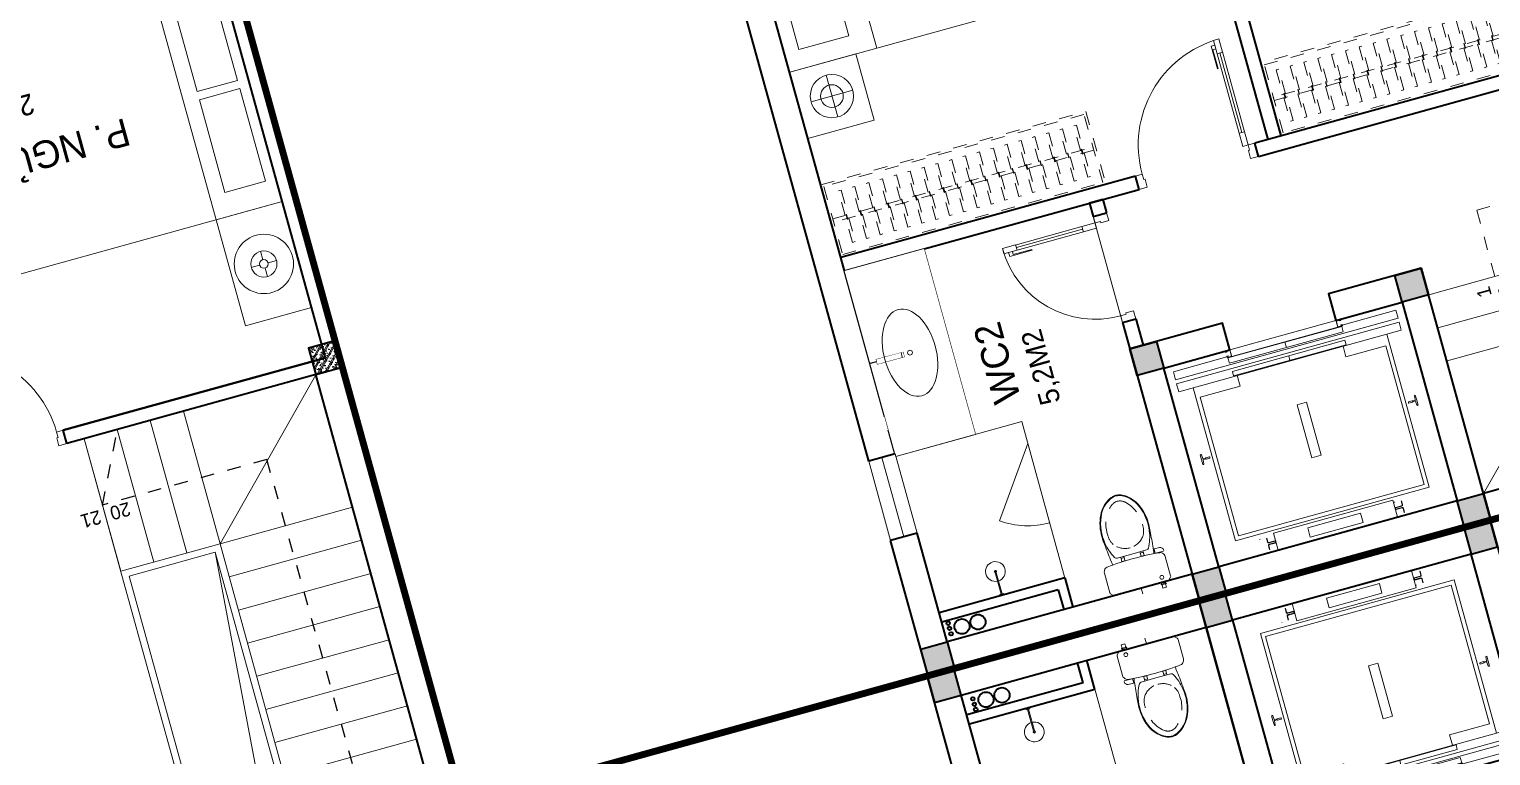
# Model space of a CAD drawing. Header units: metres. Extents: x 568332 to 569219, y 2065964 to 2066430.
# Drawn here: x 568538.44 to 568549.08, y 2066350.76 to 2066356.05 of the extents above; entities that cross this region are included whole.
import ezdxf

# ---------------------------------------------------------------- set-up
doc = ezdxf.new("R2010")
doc.units = ezdxf.units.M
for name, pattern in [('$AUDIT_BAD_LTYPE2', [0]), ('CENTER', [2, 1.25, -0.25, 0.25, -0.25]), ('DASHDOT2', [0.5, 0.25, -0.125, 0, -0.125]), ('HIDDEN', [0.375, 0.25, -0.125]), ('HIDDEN2', [0.1875, 0.125, -0.0625]), ('X-5M-G-MB PHONGNGU$0$HIDDEN2', [0.1875, 0.125, -0.0625]), ('xref-thap C (mb tang 32-2)$0$HIDDEN', [0.375, 0.25, -0.125])]:
    doc.linetypes.add(name, pattern=pattern)
doc.layers.get('0').update_dxf_attribs({"linetype": 'CONTINUOUS'})
doc.layers.get('DEFPOINTS').update_dxf_attribs({"linetype": 'CONTINUOUS'})
for name, color, linetype, lineweight in [('-CENTER', 143, 'CENTER', 13), ('-CONCRETE', 1, 'CONTINUOUS', 35), ('-DIM', 9, 'CONTINUOUS', 13), ('-DOOR', 137, 'CONTINUOUS', 9), ('-FURNITURE', 46, 'CONTINUOUS', 9), ('-HATCH', 8, 'CONTINUOUS', 5), ('-KH', 143, 'CONTINUOUS', 13), ('-LINE1', 7, 'CONTINUOUS', 18), ('-LINE2', 252, 'CONTINUOUS', 9), ('-STEEL1', 1, 'CONTINUOUS', 35), ('-TEXT', 7, 'CONTINUOUS', 15), ('-WALL', 4, 'CONTINUOUS', 35), ('TEXT25', 2, 'CONTINUOUS', 13)]:
    doc.layers.add(name, color=color, linetype=linetype, lineweight=lineweight)
doc.layers.add('-RANH GIOI LO DAT', color=12, linetype='CONTINUOUS')
doc.layers.add('1-NETMANH', color=8, linetype='CONTINUOUS')
doc.styles.add('SVN_AVO_thuong', font='')
doc.styles.add('T1', font='', dxfattribs={"height": 200})
doc.styles.add('vnavanth', font='', dxfattribs={"width": 0.8})
doc.styles.get('SVN_AVO_thuong').set_extended_font_data('SVN-Avo')
doc.styles.get('T1').set_extended_font_data('VNgeometric Light')
doc.styles.get('vnavanth').set_extended_font_data('.VnAvantH')

# ---------------------------------------------------------------- blocks, each defined once
blk = doc.blocks.new('A$C18091ED7')
for p, q in [((9.957147995010018e-09, -42.13376978135784), (0, -3.786117304116488e-07)), ((146.1412317672475, -26.59467297248193), (179.181621938591, -26.59467296488583)), ((146.1412317672475, -26.59467297248193), (146.1412317680188, -30.17859706786112)), ((146.1412317680188, -30.17859706786112), (165.7503655985456, -30.17859706340823)), ((153.0594147269658, -36.79204952501459), (146.1412317680188, -30.17859706786112)), ((152.3191092506386, -2.717133611440659e-07), (152.3191092568413, -26.59467297093943)), ((152.3191092506386, -2.717133611440659e-07), (179.1816219322718, -2.654269337654114e-07)), ((153.0594147269658, -36.79204952501459), (165.7503656001572, -36.79204952192958)), ((153.0594147275151, -39.73033438943094), (153.0594147269658, -36.79204952501459)), ((153.0594147275151, -39.73033438943094), (178.4413164740145, -39.73033438349376)), ((153.0594147275151, -39.73033438943094), (178.4413164740145, -39.73033438349376)), ((153.0594147275151, -39.73033438943094), (153.0594147281554, -42.13376974494895)), ((185.3594994290725, -30.17859705851879), (165.7503655985456, -30.17859706340823)), ((178.4413164733487, -36.79204951884458), (165.7503656001572, -36.79204952192958)), ((185.3594994290725, -30.17859705851879), (178.4413164733487, -36.79204951884458)), ((178.4413164733487, -36.79204951884458), (178.4413164740145, -39.73033438349376)), ((178.4413164740145, -39.73033438349376), (178.4413164746547, -42.1337697392446)), ((179.1816219322718, -2.654269337654114e-07), (179.181621938591, -26.59467296488583)), ((179.181621938591, -26.59467296488583), (185.3594994283012, -26.59467296337243)), ((185.3594994283012, -26.59467296337243), (185.3594994290725, -30.17859705851879)), ((-83.25994817525861, -267.3592828898691), (-83.259948167517, -299.9634285944048)), ((-83.25994817257379, -278.4883151478134), (-83.25994817046012, -287.6388527823146)), ((-60.91100930959874, -290.0299398849311), (-83.25994816994717, -290.0299398901407)), ((-62.88950393904452, -265.3807882612164), (-81.28145355204106, -265.3807882657275)), ((-60.91100931491019, -267.3592828844266), (-60.91100930728498, -299.9634285889624)), ((60.9110093945892, -267.3592828557594), (60.9110094022144, -299.9634285600623)), ((60.91100939990065, -290.029939856031), (83.25994826024908, -290.0299398510542)), ((62.88950401780676, -265.3807882316178), (81.2814536308033, -265.3807882273395)), ((83.25994825493763, -267.3592828505498), (83.25994826256283, -299.9634285550856)), ((83.25994825750604, -278.488315108727), (83.2599482596197, -287.6388527429954)), ((165.3959958605519, -261.9873972070927), (165.3959958671003, -289.7349902229907)), ((167.8691141396885, -259.5142789271486), (228.0810223811895, -259.5142789128586)), ((167.8691141472664, -292.2081085020036), (206.7175896017579, -292.2081084926904)), ((230.5541406641933, -274.3229751045001), (230.5541406613593, -261.9873971916386))]:
    blk.add_line(p, q)
for points in [[(230.0000000517721, -218.5046414944518, -0.1374073801801567), (225.4781190853137, -234.6482587013161), (221.7949787454636, -240.7070387715066, -0.2360805181595358), (198.2560902649639, -255.4947853636986, -0.0519608230665726), (-198.2560901437319, -255.4947854572965, -0.236080518165078), (-221.7949786317113, -240.7070388760185), (-225.4781189743626, -234.6482588077488, -0.1374073801809237), (-229.9999999484608, -218.5046416030382), (-229.9999999831671, -71.98694829508895, -0.1989123673786679), (-226.3782021181105, -63.2431547633314), (-208.8906150607545, -45.75556769772083, -0.1989123673792025), (-200.1468215308087, -42.13376982865157), (9.971699910238385e-09, -42.13376978135784), (200.1468215506357, -42.13376973403501, -0.1989123673792025), (208.8906150822841, -45.75556759897154), (226.3782021480001, -63.24315465634572, -0.1989123673791691), (230.0000000170658, -71.98694818626973)], [(144.14367173758, -618.9627606730501, -0.2124047892419209), (26.30999211127346, -734.491494372196, -0.0276853236339062), (-0.5628229983012716, -738.609219571983, -0.0222792448073508), (-26.30999181118386, -734.4914943844487, -0.2124047892421136), (-144.1436714920528, -618.9627607410075, -0.1427957259999892), (-167.2376623962118, -428.0139674870588, -0.0930051380368448), (-127.9331820271946, -309.1271633332653, -0.2564387014614383), (-111.240849547703, -299.9634286007786), (4.746470949612558e-08, -299.9634285748762), (111.2408496426324, -299.9634285482753, -0.2564387014619951), (127.933182126606, -309.1271632729331, -0.0930051380368741), (167.2376625517572, -428.0139674081001, -0.1427957260000456)]]:
    blk.add_lwpolyline(points, format="xyb", close=True)
at = {"linetype": 'xref-thap C (mb tang 32-2)$0$HIDDEN', "ltscale": 100}
blk.add_lwpolyline([(61.00044987679576, -669.0176259216969, -0.1990312026443698), (1.417429302819073e-07, -698.769823720475, -0.1990312026443799), (-61.00044960746891, -669.0176259504806, -0.2189240232571595), (-131.9321382956405, -478.313622940972, -0.1537914605682739), (-112.4681372026971, -403.989815428853, -0.2367011859554165), (5.876427167095244e-08, -347.5870280214876, -0.2367011859554843), (112.4681373467611, -403.9898153757968, -0.1537914605681893), (131.9321384748619, -478.313622878748, -0.2189240232571754)], format="xyb", close=True, dxfattribs=at)
blk.add_circle((165.7503656100234, -78.39166221523192), 13.90362011701458)
for centre, radius, start, end in [((-81.28145355158267, -267.3592828894034), 1.978494623656905, 90.00000001354867, 180.0000000133402), ((-62.88950393858613, -267.3592828848923), 1.978494623656905, 1.334021322268115e-08, 90.00000001354867), ((62.88950401826514, -267.3592828552937), 1.978494623656905, 90.00000001354867, 180.0000000133402), ((81.28145363126168, -267.3592828510155), 1.978494623656905, 1.334021322268115e-08, 90.00000001354867), ((167.8691141402633, -261.9873972065106), 2.473118279571131, 90.00000001354867, 180.0000000133402), ((167.8691141466952, -289.7349902224087), 2.473118279571131, 180.0000000133402, 270.0000000135486), ((206.717589598069, -276.6690117186226), 15.53909677420133, 270.0000000135486, 306.4658507565522), ((168.3527972659103, -224.7572911087773), 80.08895368617857, 306.4658507565522, 320.3122930343796), ((228.0810223845983, -274.3229751050822), 2.473118279571131, 320.3122930343796, 1.334021322268115e-08)]:
    blk.add_arc(centre, radius, start, end)
for points, knots in [([(-155.6468228230951, -259.4535552573798), (-156.6353001506941, -267.2522313103836), (-164.2940232875517, -328.394745314552), (-169.1545302536251, -385.0939582949213), (-183.68571763406, -527.7705276800843), (-135.602968026873, -679.1126648240606), (-50.29344375100118, -735.2493608418445), (-19.70048385594782, -741.0901266933652), (1.531116140540689e-07, -743.6724421556864)], [130.6139379315478, 130.6139379315478, 130.6139379315478, 130.6139379315478, 152.8521090939923, 311.1293507817257, 417.703951170228, 561.3833927516608, 697.6926317810714, 710.812262267882, 710.812262267882, 710.812262267882, 710.812262267882]), ([(155.6468228994709, -259.4535551877343), (156.6353002305841, -267.2522312389628), (164.2940233960289, -328.3947452375724), (169.1545303888706, -385.0939582149149), (183.6857178367027, -527.7705275934422), (135.6029683008201, -679.1126647599449), (50.29344405157826, -735.2493608178338), (19.70048415924612, -741.0901266841101), (1.530679583083838e-07, -743.6724421554536)], [130.613937934949, 130.613937934949, 130.613937934949, 130.613937934949, 152.8521090939923, 311.1293507817257, 417.703951170228, 561.3833927516608, 697.6926317810714, 710.812262267882, 710.812262267882, 710.812262267882, 710.812262267882])]:
    blk.add_open_spline(points, degree=3, knots=knots)
blk = doc.blocks.new('X-5M-DH-2-CORE$0$A$C75E80C28')
at = {"layer": '-LINE2', "linetype": 'Continuous', "ltscale": 2}
for p, q in [((-510.0000099998433, -21.5000000000291), (-510.0000099998579, -50.60000000000582)), ((-506.8000099998899, -21.5000000000291), (-510.0000099998433, -21.5000000000291)), ((-510.0000099998579, -108.5000000000291), (-510.0000099998433, -79.39999999999418)), ((-506.8000099998899, -21.5000000000291), (-506.8000099999044, -50.60000000000582)), ((-506.8000099999044, -108.5000000000291), (-506.8000099998899, -79.39999999999418)), ((-456.2000100000296, -56.79999999998836), (-500.6000099999364, -56.80000000001746)), ((-456.2000100000441, -60), (-500.600009999951, -60.0000000000291)), ((-456.2000100000296, -70), (-500.6000099999364, -70.0000000000291)), ((-456.2000100000296, -73.19999999995343), (-500.6000099999364, -73.19999999998254)), ((-453.2000100000441, -63), (-453.2000100000296, -67)), ((-450.0000099998579, -63), (-450.0000099998433, -67)), ((450.0000100000616, -63), (450.0000100000761, -67)), ((453.200010000015, -63), (453.2000100000296, -67)), ((456.2000100000296, -56.79999999998836), (500.6000100000529, -56.79999999998836)), ((456.200010000015, -60), (500.6000100000383, -60)), ((456.2000100000296, -70), (500.6000100000529, -70)), ((456.2000100000296, -73.19999999995343), (500.6000100000529, -73.19999999995343)), ((506.8000100001227, -21.5), (510.0000100000761, -21.5)), ((506.8000100001227, -21.5), (506.8000100001082, -50.59999999997672)), ((506.8000100001227, -108.5), (506.8000100001227, -79.39999999996508)), ((510.0000100000761, -21.5), (510.0000100000616, -50.59999999997672)), ((510.0000100000761, -108.5), (510.0000100000761, -79.39999999996508)), ((-731.0000002632733, -148.9999999649008), (730.9999997367267, -148.9999999649299)), ((-731.0000002698944, -1304.999999934109), (-731.0000002632733, -148.9999999649008)), ((-700.0000002632733, -178.9999999649008), (699.9999997367267, -178.9999999649299)), ((-700.0000002699089, -1224.999999934109), (-700.0000002632733, -178.9999999649008)), ((-556.8000102631631, -112.4999999912397), (-560.0000102631166, -112.4999999912397)), ((456.800009736864, -112.4999999912397), (460.0000097368174, -112.4999999912397)), ((699.9999997300911, -1224.999999934109), (699.9999997367267, -178.9999999649299)), ((730.9999997301056, -1304.999999934109), (730.9999997367267, -148.9999999649299)), ((-700.0000002699089, -1224.999999934109), (-400.0000002699089, -1224.999999934138)), ((-400.0000002698944, -1304.999999934138), (-400.0000002699089, -1224.999999934138)), ((699.9999997300911, -1224.999999934109), (399.9999997300911, -1224.999999934109)), ((399.9999997301056, -1304.999999934109), (399.9999997300911, -1224.999999934109)), ((839.9999997301056, -1304.999999934109), (-840.0000002698944, -1304.999999934109)), ((-840.0000002698944, -1364.999999934109), (-840.0000002698944, -1304.999999934109)), ((839.9999997301056, -1364.999999934109), (-840.0000002698944, -1364.999999934109)), ((424.9999997301056, -1308.999999934109), (-425.0000002698944, -1308.999999934109)), ((-425.0000002699089, -1342.999999934109), (-425.0000002698944, -1308.999999934109)), ((424.9999997300911, -1342.999999934109), (-425.0000002699089, -1342.999999934109)), ((-2.6989437174052e-07, -1308.999999934109), (-2.699089236557484e-07, -1342.999999934109)), ((424.9999997300911, -1342.999999934109), (424.9999997301056, -1308.999999934109)), ((839.9999997301056, -1364.999999934109), (839.9999997301056, -1304.999999934109)), ((839.9999997301056, -1394.999999934109), (-840.0000002698944, -1394.999999934109)), ((-840.0000002698944, -1394.999999934109), (-840.0000002698944, -1454.999999934109)), ((-840.0000002698944, -1454.999999934109), (-435.0000002698944, -1454.999999934109)), ((-435.0000002698944, -1449.999999934109), (-435.0000002699089, -1459.999999934109)), ((-435.0000002698944, -1449.999999934109), (-400.0000002698944, -1449.999999934138)), ((-435.0000002699089, -1459.999999934109), (-425.0000002699089, -1459.999999934109)), ((-433.4000002698012, -1451.599999934086), (-433.4000002698012, -1458.399999934074)), ((-433.4000002698012, -1451.599999934086), (-401.6000002697547, -1451.599999934086)), ((-433.4000002698012, -1458.399999934074), (-425.0000002698944, -1458.399999934074)), ((429.9999997300911, -1405.999999934138), (-430.0000002699089, -1405.999999934109)), ((-430.0000002699089, -1405.999999934109), (-430.0000002698944, -1445.999999934109)), ((429.9999997301056, -1445.999999934138), (-430.0000002698944, -1445.999999934109)), ((-425.0000002698944, -1458.399999934074), (-425.0000002699089, -1459.999999934109)), ((-401.6000002697547, -1451.599999934086), (-401.6000002697256, -1498.399999934074)), ((399.9999997301056, -1449.999999934109), (-400.0000002698944, -1449.999999934138)), ((-400.0000002698944, -1449.999999934138), (-400.0000002698653, -1499.999999934138)), ((-2.699089236557484e-07, -1405.999999934109), (-2.6989437174052e-07, -1445.999999934109)), ((399.9999997301056, -1449.999999934109), (399.9999997301347, -1499.999999934109)), ((434.9999997301056, -1449.999999934109), (399.9999997301056, -1449.999999934109)), ((401.5999997301988, -1451.599999934086), (401.5999997302279, -1498.399999934074)), ((433.3999997302453, -1451.599999934086), (401.5999997301988, -1451.599999934086)), ((433.3999997302453, -1458.399999934074), (424.9999997301056, -1458.399999934074)), ((424.9999997301056, -1458.399999934074), (424.9999997301056, -1459.999999934109)), ((434.9999997301056, -1459.999999934109), (424.9999997301056, -1459.999999934109)), ((429.9999997300911, -1405.999999934138), (429.9999997301056, -1445.999999934138)), ((433.3999997302453, -1451.599999934086), (433.3999997302453, -1458.399999934074)), ((434.9999997301056, -1449.999999934109), (434.9999997301056, -1459.999999934109)), ((839.9999997301056, -1454.999999934109), (434.9999997301056, -1454.999999934109)), ((839.9999997301056, -1394.999999934109), (839.9999997301056, -1454.999999934109)), ((-435.0000002698653, -1489.999999934109), (-435.0000002698653, -1499.999999934109)), ((-435.0000002698653, -1489.999999934109), (-425.0000002698653, -1489.999999934109)), ((-435.0000002698653, -1499.999999934109), (-400.0000002698653, -1499.999999934138)), ((-433.4000002697721, -1491.599999934086), (-433.4000002697721, -1498.399999934074)), ((-433.4000002697721, -1491.599999934086), (-425.0000002698653, -1491.599999934086)), ((-433.4000002697721, -1498.399999934074), (-401.6000002697256, -1498.399999934074)), ((-425.0000002698653, -1489.999999934109), (-425.0000002698653, -1491.599999934086)), ((434.9999997301347, -1499.999999934109), (399.9999997301347, -1499.999999934109)), ((433.3999997302744, -1498.399999934074), (401.5999997302279, -1498.399999934074)), ((424.9999997301347, -1489.999999934109), (424.9999997301347, -1491.599999934086)), ((434.9999997301347, -1489.999999934109), (424.9999997301347, -1489.999999934109)), ((433.3999997302744, -1491.599999934086), (424.9999997301347, -1491.599999934086)), ((433.3999997302744, -1491.599999934086), (433.3999997302744, -1498.399999934074)), ((434.9999997301347, -1489.999999934109), (434.9999997301347, -1499.999999934109))]:
    blk.add_line(p, q, dxfattribs=at)
for points in [[(-450.0000000000146, 0), (-450, -130), (450, -130), (449.9999999999854, 0)], [(-200, -29), (200.0000000001164, -29), (200.0000000001164, -101), (-200, -101)], [(-36.0000002632587, -583.9999999649008), (35.9999997367413, -583.9999999649008), (35.99999973675585, -983.9999999649008), (-36.00000026324415, -983.9999999649008)]]:
    blk.add_lwpolyline(points, close=True, dxfattribs=at)
for points in [[(-780.0000002632587, -788.9999999649008), (-751.0000002632587, -788.9999999649299, 0.414213562373095), (-750.0000002632733, -787.9999999649008), (-750.0000002632587, -783.9999999649008), (-750.0000002632587, -779.9999999649008, 0.414213562373095), (-751.0000002632733, -778.9999999649299), (-780.0000002632733, -778.9999999649881, -0.2569775838576673), (-784.1207396915852, -781.9399999648449), (-797.9000002631656, -781.939999964874, -0.414213562373095), (-800.9000002631656, -778.939999964874), (-804.0000002632587, -749.4999999649008, 0.414213562373095), (-807.0000002632587, -746.4999999649008), (-812.0000002632587, -746.4999999649008), (-812.0000002632587, -783.9999999649008), (-812.0000002632587, -821.4999999649008), (-807.0000002632587, -821.4999999649008, 0.414213562373095), (-804.0000002632587, -818.4999999649008), (-800.9000002631656, -789.0599999648693, -0.414213562373095), (-797.9000002631656, -786.0599999648693), (-784.1207396915852, -786.0599999648402, -0.2569775838576673), (-780.0000002632587, -788.9999999647553)], [(779.9999997367413, -788.9999999649299), (750.9999997367413, -788.9999999649008, -0.414213562373095), (749.9999997367267, -787.9999999649299), (749.9999997367413, -783.9999999649299), (749.9999997367413, -779.9999999649299, -0.414213562373095), (750.9999997367267, -778.9999999649008), (779.9999997368432, -778.9999999650172, 0.2569775838576673), (784.1207391653006, -781.939999964874), (797.899999736881, -781.9399999648449, 0.414213562373095), (800.899999736881, -778.9399999648449), (803.9999997367413, -749.4999999649008, -0.414213562373095), (806.9999997367413, -746.4999999649008), (811.9999997367413, -746.4999999649008), (811.9999997367413, -783.9999999649008), (811.9999997367413, -821.4999999649008), (806.9999997367413, -821.4999999649008, -0.414213562373095), (803.9999997367413, -818.4999999649008), (800.899999736881, -789.0599999648402, 0.414213562373095), (797.899999736881, -786.0599999648402), (784.1207391653006, -786.0599999648693, 0.2569775838576672), (779.9999997368577, -788.9999999647844)]]:
    blk.add_lwpolyline(points, format="xyb", dxfattribs=at)
for centre, radius, start, end in [((-500.600009999951, -50.60000000000582), 9.400000000001475, 180, 270), ((-500.6000099999364, -79.39999999999418), 9.399999999997844, 90, 180), ((-500.600009999951, -50.60000000000582), 6.200000000004374, 180, 270), ((-500.6000099999364, -79.39999999999418), 6.19999999999734, 90, 180), ((-456.2000100000441, -63), 6.19999999999713, 0, 90), ((-456.2000100000441, -63), 3.000000000000045, 0, 90), ((-456.2000100000296, -67), 6.20000000000076, 270, 0), ((-456.2000100000296, -67), 2.999999999999834, 270, 0), ((456.200010000015, -63), 6.19999999999713, 90, 180), ((456.2000100000296, -67), 6.20000000000076, 180, 270), ((456.200010000015, -63), 3.000000000000045, 90, 180), ((456.2000100000296, -67), 2.999999999999834, 180, 270), ((500.6000100000383, -50.59999999997672), 6.200000000004374, 270, 0), ((500.6000100000383, -50.59999999997672), 9.400000000001475, 270, 0), ((500.6000100000529, -79.39999999996508), 9.399999999997844, 0, 90), ((500.6000100000529, -79.39999999996508), 6.19999999999734, 0, 90)]:
    blk.add_arc(centre, radius, start, end, dxfattribs=at)
blk = doc.blocks.new('A$C5C575821')
at = {"layer": '-CONCRETE'}
h = blk.add_hatch(color=256, dxfattribs=at)
h.dxf.hatch_style = 1
h.paths.add_polyline_path([(-0.00237559899687767, 200.0000000000146), (-0.00237559899687767, 1.455191522836685e-11), (199.9976244010031, 1.455191522836685e-11), (199.9976244010031, 200.0000000000146)])
blk.add_lwpolyline([(-0.00237559899687767, 1.455191522836685e-11), (199.9976244010031, 1.455191522836685e-11), (199.9976244010031, 200.0000000000146), (-0.00237559899687767, 200.0000000000146)], close=True, dxfattribs=at)
blk = doc.blocks.new('A$C3F71457E')
at = {"layer": '-CONCRETE'}
blk.add_lwpolyline([(-8.760252967476845e-09, -100.0000002632005), (0, 400), (-1500, 400.0000000000582), (-1500.00000001755, -1399.999999999942), (-1.754960976541042e-08, -1400), (-7.895869202911854e-08, -900.0000002632005), (199.9999999912397, -900.0000002982852), (199.9999999824504, -1600), (-1700.00000001755, -1600), (-1700, 600), (200, 600), (199.9999999912397, -100.0000002982852), (6.140908226370811e-08, -100.0000002632005)], dxfattribs=at)
at = {"layer": '-LINE1'}
blk.add_line((-7.895869202911854e-08, -900.0000002632005), (-8.760252967476845e-09, -100.0000002632005), dxfattribs=at)
at = {"layer": '-WALL'}
for p in [(-1699.997624401003, 399.9999999999854), (0.00237559899687767, 399.9999999999854), (-1699.997624401081, -1599.999999999959), (0.002375601565972829, -1600.000000021305)]:
    blk.add_blockref('A$C5C575821', p, dxfattribs=at)
at = {"color": 2, "rotation": 90}
blk.add_blockref('X-5M-DH-2-CORE$0$A$C75E80C28', (-1500.00000000876, -499.9999999999418), dxfattribs=at)
blk = doc.blocks.new('shower')
for points in [[(180919.3447017173, -32316.45425928477), (180912.3337561736, -32316.45425928477), (180912.3337561736, -32146.62790954509), (180919.3447017173, -32146.62790954509)], [(180929.3839969719, -32326.62790954066), (180902.2944609144, -32326.62790954066), (180902.2944609144, -32316.45425928477), (180929.3839969719, -32316.45425928477)]]:
    blk.add_lwpolyline(points, close=True)
for radius, start, end in [(72, 272.7906698559544, 267.2093301440456), (8.346062492523743, 294.8355446212717, 245.1644553787283)]:
    blk.add_arc((180915.8392289462, -32146.62790954416), radius, start, end)
blk = doc.blocks.new('M30-T3')
at = {"layer": '-CONCRETE'}
for centre, radius in [((203870.5028448788, -887133.2603733374, 5.66516857499076e-09), 13), ((203908.7728318284, -887133.2603733374, 5.66516857499076e-09), 13), ((203950.5222498445, -887133.2603733374, 5.66516857499076e-09), 13), ((203919.6954918705, -887223.7571814351, 5.66516857499076e-09), 55), ((203919.6954918705, -887344.5996316404, 5.66516857499076e-09), 55)]:
    blk.add_circle(centre, radius, dxfattribs=at)
at = {"layer": '-FURNITURE'}
blk.add_lwpolyline([(203199.3762653423, -888008.2799302337), (203999.4433301818, -888008.2799302337), (203999.4433301818, -887058.2799302337), (202599.3092005027, -887058.2799302337), (202599.3092005027, -887652.8164284837)], dxfattribs=at)
at = {"layer": '-RANH GIOI LO DAT', "linetype": 'HIDDEN', "ltscale": 10, "const_width": 50}
blk.add_lwpolyline([(204199.4457056917, -903241.9539944378), (204199.4457064277, -883353.7948189313), (195199.4457063907, -883353.7948185992), (195199.4457063907, -903938.4568865309)], close=True, dxfattribs=at)
at = {"layer": '-WALL'}
for p, q in [((203299.4433301818, -886858.2799302337), (204199.4433301818, -886858.2799302337)), ((204199.4433301818, -886858.2799302337), (204199.4385777034, -900272.8656628758)), ((203299.4433301818, -887058.2799302337), (203999.4433301818, -887058.2799302337)), ((203779.5566166569, -888008.2799302337), (203779.5566166625, -887061.212969227)), ((203849.5566166569, -887938.2799302337), (203849.5566166625, -887061.212969227)), ((203999.4433301818, -887058.2799302337), (203999.4433301818, -888908.2799302337)), ((203779.5566166569, -888008.2799302337), (203999.5566166568, -888008.2799302337)), ((203849.5566166569, -887938.2799302337), (203999.5566166569, -887938.2799302337)), ((203999.4433301818, -888908.2799302337), (201999.3092005027, -888908.2799302337))]:
    blk.add_line(p, q, dxfattribs=at)
at = {"layer": '-FURNITURE', "rotation": 90.00000000000001}
blk.add_blockref('shower', (171452.9287071183, -1068415.826844469), dxfattribs=at)
at = {"layer": '-FURNITURE', "xscale": -1, "rotation": 269.9963422654919}
blk.add_blockref('A$C18091ED7', (204041.5770998773, -888458.2826200428), dxfattribs=at)
at = {"layer": '-WALL'}
for p in [(203999.4433301818, -887058.2799302337), (203999.4433301818, -891108.2986617282)]:
    blk.add_blockref('A$C5C575821', p, dxfattribs=at)
at = {"layer": '-WALL', "rotation": 180}
blk.add_blockref('A$C3F71457E', (202499.3092004882, -890508.2986617282), dxfattribs=at)
blk = doc.blocks.new('*U149')
at = {"linetype": '$AUDIT_BAD_LTYPE2'}
for p, q in [((70, 100), (70, 699.9999999999982)), ((90, 699.9999999999982), (90, 100))]:
    blk.add_line(p, q, dxfattribs=at)
for points in [[(50, 699.9999999999982), (90, 699.9999999999982), (90, 799.9999999999982), (50, 799.9999999999982), (50, 699.9999999999982)], [(50, 702.9059272893337), (50, 100)], [(50, 100), (90, 100), (90, 0), (50, 0), (50, 100)]]:
    blk.add_lwpolyline(points)
for points in [[(118.2698876160139, 594.5156181119073), (118.2698876160139, 764.1349438079906), (90, 764.1349438079906), (90, 735.8650561920058), (112.6159100928053, 735.8650561920058), (112.6159100928053, 594.5156181119073)], [(0, 0), (50, 0), (50, -40), (60, -40), (60, -99.99999999999272), (0, -99.99999999999272)], [(899.9999999999982, 1.3252863207713e-28), (849.9999999999982, 1.3252863207713e-28), (849.9999999999982, -40.00000000000001), (839.9999999999982, -40.00000000000001), (839.9999999999982, -99.99999999999272), (899.9999999999982, -99.99999999999272)]]:
    blk.add_lwpolyline(points, close=True)
at = {"linetype": '$AUDIT_BAD_LTYPE2', "ltscale": 0.3}
blk.add_arc((50, 0), 799.9999999999982, 0, 90, dxfattribs=at)
blk = doc.blocks.new('*U18')
at = {"linetype": '$AUDIT_BAD_LTYPE2'}
for p, q in [((70, 100), (69.99999999999999, 599.9999999999982)), ((89.99999999999999, 599.9999999999982), (90, 100))]:
    blk.add_line(p, q, dxfattribs=at)
for points in [[(49.99999999999999, 599.9999999999982), (89.99999999999999, 599.9999999999982), (89.99999999999999, 699.9999999999982), (49.99999999999999, 699.9999999999982), (49.99999999999999, 599.9999999999982)], [(49.99999999999999, 602.9059272893337), (50, 100)], [(50, 100), (90, 100), (90, 0), (50, 0), (50, 100)]]:
    blk.add_lwpolyline(points)
for points in [[(118.2698876160139, 494.5156181119073), (118.2698876160139, 664.1349438079906), (89.99999999999999, 664.1349438079906), (89.99999999999999, 635.8650561920058), (112.6159100928053, 635.8650561920058), (112.6159100928053, 494.5156181119073)], [(0, 0), (50, 0), (50, -40), (60, -40), (60, -100.0001724930698), (0, -100.0001724930698)], [(799.9999999999982, 7.105427357601134e-15), (749.9999999999982, 7.105427357601134e-15), (749.9999999999982, -40), (739.9999999999982, -40), (739.9999999999982, -100.0001724930698), (799.9999999999982, -100.0001724930698)]]:
    blk.add_lwpolyline(points, close=True)
at = {"linetype": '$AUDIT_BAD_LTYPE2', "ltscale": 0.3}
blk.add_arc((50, 0), 699.9999999999982, 0, 90, dxfattribs=at)
blk = doc.blocks.new('*U168')
at = {"linetype": 'X-5M-G-MB PHONGNGU$0$HIDDEN2'}
for points in [[(0, 600.0000000004657), (0, 0), (2181.818181820297, -7.813323814654285e-10), (2181.818181820297, 599.9999999996843)], [(2161.818181820297, 579.999661371611), (2161.818181820297, 19.99966137161111), (20, 20.00000000046566), (20, 580.0000000004657)], [(2161.818181820297, 286.6991212946932), (2161.818181820297, 313.0991212946), (20, 313.0991212953813), (19.99999859370291, 286.6991212952417)], [(113.7817614636733, 319.1750910408318), (109.4317788550979, 319.1750910408318), (109.4317788550979, 280.441767644881), (113.7817614636733, 280.441767644881)], [(227.7817614636733, 319.1750910407849), (223.4317788550979, 319.1750910407849), (223.4317788550979, 280.4417676448341), (227.7817614636733, 280.4417676448341)], [(341.7817614636733, 319.175091040738), (337.4317788550979, 319.175091040738), (337.4317788550979, 280.4417676447872), (341.7817614636733, 280.4417676447872)], [(455.7817614636733, 319.1750910406911), (451.4317788550979, 319.1750910406911), (451.4317788550979, 280.4417676447403), (455.7817614636733, 280.4417676447403)], [(569.7817614636733, 319.1750910406442), (565.431778855098, 319.1750910406442), (565.431778855098, 280.4417676446934), (569.7817614636733, 280.4417676446934)], [(683.7817614636733, 319.1750910405973), (679.431778855098, 319.1750910405973), (679.431778855098, 280.4417676446465), (683.7817614636733, 280.4417676446465)], [(797.7817614636733, 319.1750910405504), (793.431778855098, 319.1750910405504), (793.431778855098, 280.4417676445996), (797.7817614636733, 280.4417676445996)], [(911.7817614636733, 319.1750910405035), (907.431778855098, 319.1750910405035), (907.431778855098, 280.4417676445527), (911.7817614636733, 280.4417676445527)], [(1025.781761463673, 319.1750910404566), (1021.431778855098, 319.1750910404566), (1021.431778855098, 280.4417676445057), (1025.781761463673, 280.4417676445057)], [(1139.781761463673, 319.1750910404097), (1135.431778855098, 319.1750910404097), (1135.431778855098, 280.4417676444588), (1139.781761463673, 280.4417676444588)], [(1253.781761463673, 319.1750910403628), (1249.431778855098, 319.1750910403628), (1249.431778855098, 280.4417676444119), (1253.781761463673, 280.4417676444119)], [(1367.781761463673, 319.1750910403159), (1363.431778855098, 319.1750910403159), (1363.431778855098, 280.441767644365), (1367.781761463673, 280.441767644365)], [(1481.781761463673, 319.175091040269), (1477.431778855098, 319.175091040269), (1477.431778855098, 280.4417676443181), (1481.781761463673, 280.4417676443181)], [(1595.781761463673, 319.175091040222), (1591.431778855098, 319.175091040222), (1591.431778855098, 280.4417676442712), (1595.781761463673, 280.4417676442712)], [(1709.781761463673, 319.1750910401751), (1705.431778855098, 319.1750910401751), (1705.431778855098, 280.4417676442243), (1709.781761463673, 280.4417676442243)], [(1823.781761463673, 319.1750910401282), (1819.431778855098, 319.1750910401282), (1819.431778855098, 280.4417676441774), (1823.781761463673, 280.4417676441774)], [(1937.781761463673, 319.1750910400813), (1933.431778855098, 319.1750910400813), (1933.431778855098, 280.4417676441305), (1937.781761463673, 280.4417676441305)], [(2051.781761463673, 319.1750910400344), (2047.431778855098, 319.1750910400344), (2047.431778855098, 280.4417676440836), (2051.781761463673, 280.4417676440836)]]:
    blk.add_lwpolyline(points, close=True, dxfattribs=at)
for points in [[(122.2409142897814, 313.1103512093413), (122.2409142897814, 515.2497102723445), (100.1765458012815, 515.2497102723445), (100.1765458012815, 313.1103512093413)], [(236.2409142897814, 313.1103512092944), (236.2409142897814, 515.2497102722975), (214.1765458012815, 515.2497102722975), (214.1765458012815, 313.1103512092944)], [(350.2409142897814, 313.1103512092475), (350.2409142897814, 515.2497102722507), (328.1765458012815, 515.2497102722507), (328.1765458012815, 313.1103512092475)], [(464.2409142897814, 313.1103512092006), (464.2409142897814, 515.2497102722037), (442.1765458012815, 515.2497102722037), (442.1765458012815, 313.1103512092006)], [(578.2409142897814, 313.1103512091537), (578.2409142897814, 515.2497102721569), (556.1765458012815, 515.2497102721569), (556.1765458012815, 313.1103512091537)], [(692.2409142897814, 313.1103512091068), (692.2409142897814, 515.24971027211), (670.1765458012815, 515.24971027211), (670.1765458012815, 313.1103512091068)], [(806.2409142897814, 313.1103512090599), (806.2409142897814, 515.249710272063), (784.1765458012815, 515.249710272063), (784.1765458012815, 313.1103512090599)], [(920.2409142897814, 313.110351209013), (920.2409142897814, 515.2497102720162), (898.1765458012815, 515.2497102720162), (898.1765458012815, 313.110351209013)], [(1034.240914289781, 313.1103512089661), (1034.240914289781, 515.2497102719692), (1012.176545801281, 515.2497102719692), (1012.176545801281, 313.1103512089661)], [(1148.240914289781, 313.1103512089192), (1148.240914289781, 515.2497102719224), (1126.176545801281, 515.2497102719224), (1126.176545801281, 313.1103512089192)], [(1262.240914289781, 313.1103512088723), (1262.240914289781, 515.2497102718754), (1240.176545801281, 515.2497102718754), (1240.176545801281, 313.1103512088723)], [(1376.240914289781, 313.1103512088254), (1376.240914289781, 515.2497102718285), (1354.176545801281, 515.2497102718285), (1354.176545801281, 313.1103512088254)], [(1490.240914289781, 313.1103512087785), (1490.240914289781, 515.2497102717816), (1468.176545801281, 515.2497102717816), (1468.176545801281, 313.1103512087785)], [(1604.240914289781, 313.1103512087315), (1604.240914289781, 515.2497102717347), (1582.176545801281, 515.2497102717347), (1582.176545801281, 313.1103512087315)], [(1718.240914289781, 313.1103512086846), (1718.240914289781, 515.2497102716878), (1696.176545801281, 515.2497102716878), (1696.176545801281, 313.1103512086846)], [(1832.240914289781, 313.1103512086377), (1832.240914289781, 515.2497102716409), (1810.176545801281, 515.2497102716409), (1810.176545801281, 313.1103512086377)], [(1946.240914289781, 313.1103512085908), (1946.240914289781, 515.2497102715939), (1924.176545801281, 515.2497102715939), (1924.176545801281, 313.1103512085908)], [(2060.240914289781, 313.1103512085439), (2060.240914289781, 515.2497102715471), (2038.176545801281, 515.2497102715471), (2038.176545801281, 313.1103512085439)], [(100.1765458012815, 286.7103512094345), (100.1765458012815, 92.0852110228024), (122.2409142897814, 92.0852110228024), (122.2409142897814, 286.7103512094345)], [(214.1765458012815, 286.7103512093876), (214.1765458012815, 92.08521102275549), (236.2409142897814, 92.08521102275549), (236.2409142897814, 286.7103512093876)], [(328.1765458012815, 286.7103512093407), (328.1765458012815, 92.08521102270858), (350.2409142897814, 92.08521102270858), (350.2409142897814, 286.7103512093407)], [(442.1765458012815, 286.7103512092938), (442.1765458012815, 92.08521102266168), (464.2409142897814, 92.08521102266168), (464.2409142897814, 286.7103512092938)], [(556.1765458012815, 286.7103512092469), (556.1765458012815, 92.08521102261477), (578.2409142897814, 92.08521102261477), (578.2409142897814, 286.7103512092469)], [(670.1765458012815, 286.7103512092), (670.1765458012815, 92.08521102256786), (692.2409142897814, 92.08521102256786), (692.2409142897814, 286.7103512092)], [(784.1765458012815, 286.7103512091531), (784.1765458012815, 92.08521102252095), (806.2409142897814, 92.08521102252095), (806.2409142897814, 286.7103512091531)], [(898.1765458012815, 286.7103512091062), (898.1765458012815, 92.08521102247404), (920.2409142897814, 92.08521102247404), (920.2409142897814, 286.7103512091062)], [(1012.176545801281, 286.7103512090592), (1012.176545801281, 92.08521102242715), (1034.240914289781, 92.08521102242715), (1034.240914289781, 286.7103512090592)], [(1126.176545801281, 286.7103512090123), (1126.176545801281, 92.08521102238024), (1148.240914289781, 92.08521102238024), (1148.240914289781, 286.7103512090123)], [(1240.176545801281, 286.7103512089654), (1240.176545801281, 92.08521102233333), (1262.240914289781, 92.08521102233333), (1262.240914289781, 286.7103512089654)], [(1354.176545801281, 286.7103512089186), (1354.176545801281, 92.08521102228642), (1376.240914289781, 92.08521102228642), (1376.240914289781, 286.7103512089186)], [(1468.176545801281, 286.7103512088717), (1468.176545801281, 92.0852110222395), (1490.240914289781, 92.0852110222395), (1490.240914289781, 286.7103512088717)], [(1582.176545801281, 286.7103512088247), (1582.176545801281, 92.0852110221926), (1604.240914289781, 92.0852110221926), (1604.240914289781, 286.7103512088247)], [(1696.176545801281, 286.7103512087778), (1696.176545801281, 92.0852110221457), (1718.240914289781, 92.0852110221457), (1718.240914289781, 286.7103512087778)], [(1810.176545801281, 286.7103512087309), (1810.176545801281, 92.08521102209879), (1832.240914289781, 92.08521102209879), (1832.240914289781, 286.7103512087309)], [(1924.176545801281, 286.710351208684), (1924.176545801281, 92.08521102205188), (1946.240914289781, 92.08521102205188), (1946.240914289781, 286.710351208684)], [(2038.176545801281, 286.7103512086371), (2038.176545801281, 92.08521102200497), (2060.240914289781, 92.08521102200497), (2060.240914289781, 286.7103512086371)]]:
    blk.add_lwpolyline(points, dxfattribs=at)
blk = doc.blocks.new('G1600')
for p, q in [((137477.0741823114, -212827.2147267315), (139077.0741823114, -212827.2147267327)), ((137227.6935681712, -213391.7193460799), (137227.6935681718, -213076.8871672568)), ((139326.4547964507, -213391.7193460799), (139326.4547964501, -213076.8871672568)), ((137385.1096575831, -213234.3032566686), (137070.2774787599, -213234.3032566681)), ((139169.0387070388, -213234.3032566686), (139483.870885862, -213234.3032566681))]:
    blk.add_line(p, q)
blk.add_lwpolyline([(137477.074182311, -213484.2147267315), (137477.0741823123, -211484.2147267315), (139077.0741823123, -211484.2147267327), (139077.074182311, -213484.2147267327), (137477.074182311, -213484.2147267315)])
for points in [[(136977.074182316, -213484.2147267311), (136977.0741823163, -212984.3917867657), (137477.0741823113, -212984.3917867661), (137477.074182311, -213484.2147267315)], [(137617.074182311, -213375.2147267316), (137617.0741823112, -212998.7147267316), (138234.5741823112, -212998.714726732), (138234.574182311, -213375.214726732)], [(138937.074182311, -213375.2147267325), (138937.0741823112, -212998.7147267325), (138319.5741823112, -212998.7147267321), (138319.574182311, -213375.2147267321)], [(139577.0741823059, -213484.2147267331), (139577.0741823062, -212984.3917867677), (139077.0741823113, -212984.3917867673), (139077.074182311, -213484.2147267327)]]:
    blk.add_lwpolyline(points, close=True)
for centre, radius in [((137227.6935681715, -213234.3032566684), 157.4160894116067), ((139326.4547964504, -213234.3032566684), 157.4160894116067), ((137227.6935681715, -213234.3032566684), 82.41608941160666), ((139326.4547964504, -213234.3032566684), 82.41608941160666)]:
    blk.add_circle(centre, radius)
blk = doc.blocks.new('Sink_Cicle')
blk.add_lwpolyline([(17.49999987077899, -50.00226151314564), (-17.49999987077899, -49.99773848685436), (-17.51615354442038, -252.2967581441626), (17.48384613892995, -252.3012811850058)], close=True)
blk.add_circle((0, -300), 17.5)
at = {"layer": 'DEFPOINTS'}
blk.add_line((0, -100), (0, 0), dxfattribs=at)
blk.add_wipeout([(17.499999870775355, -50.00226151314928), (-17.49999987078263, -49.99773848685436), (-17.516153544427652, -252.29675814416623), (17.48384613892631, -252.3012811850058)])
at = {"layer": '-FURNITURE', "linetype": 'Continuous'}
blk.add_ellipse((0, -300), major_axis=(-325, 0), ratio=0.5846153846153846, dxfattribs=at)
blk.add_line((-17.51421511289664, -237.2967582757119), (17.48578462866135, -237.3012813020032))
blk = doc.blocks.new('*U248')
at = {"ltscale": 300}
blk.add_lwpolyline([(0, 0), (1399.999984714887, 0), (1399.999984714887, -600), (0, -600)], close=True, dxfattribs=at)
blk.add_wipeout([(0, 7.275957614183426e-12), (1399.9999847148765, 7.275957614183426e-12), (1399.9999847148765, -600), (0, -600)], dxfattribs=at)
blk.add_blockref('Sink_Cicle', (699.9999923574433, 0), dxfattribs=at)
blk = doc.blocks.new('M31-T3')
at = {"layer": '-CONCRETE'}
for centre, radius in [((195313.1829360017, -954207.9267373141, 5.66516857499076e-09), 55), ((195282.3561780277, -954117.4299292164, 5.66516857499076e-09), 13), ((195324.1055960438, -954117.4299292164, 5.66516857499076e-09), 13), ((195362.3755829934, -954117.4299292164, 5.66516857499076e-09), 13), ((195313.1829360017, -954328.7691875193, 5.66516857499076e-09), 55)]:
    blk.add_circle(centre, radius, dxfattribs=at)
at = {"layer": '-DOOR'}
blk.add_lwpolyline([(196053.3218111777, -953974.1263594499), (196653.3218111777, -953974.1263594499)], dxfattribs=at)
at = {"layer": '-FURNITURE'}
blk.add_lwpolyline([(196469.1113112788, -955024.1263594558), (195980.3416308646, -954676.126072807)], dxfattribs=at)
blk.add_arc((196469.1113112788, -955024.1263594558), 600, 144.5494237517388, 180, dxfattribs=at)
at = {"layer": '-HATCH'}
blk.add_line((197133.3982128015, -955924.1263423818), (197933.3982128015, -955924.1263423818), dxfattribs=at)
at = {"layer": '-KH', "linetype": 'HIDDEN2', "ltscale": 5}
blk.add_lwpolyline([(195733.2251626898, -960551.6395835362), (195733.2251626898, -962125.1032174991), (197232.7983868174, -962125.1032174991), (197232.7983868174, -958625.1032174984), (195733.2251626898, -958625.1032174984), (195733.2251626898, -960500.1007022108)], dxfattribs=at)
at = {"layer": '-KH'}
blk.add_solid([(197432.8205203617, -957326.3260219826, -1.348764000838661e-08), (197432.8205203617, -957208.5318810116, -1.348764000838661e-08), (197237.647088823, -957208.5318810113, -1.348764000838661e-08), (197432.8205203617, -957326.3260219826, -1.348764000838661e-08)], dxfattribs=at)
at = {"layer": '-LINE1', "lineweight": 18}
blk.add_line((196233.2251626907, -959125.1032174984), (195233.2452845835, -958124.6147884771), dxfattribs=at)
at = {"layer": '-LINE1'}
for p, q in [((196233.2251626907, -958125.1032174984), (196233.2251626907, -959125.1032174984)), ((196483.0829040663, -959125.1032174984), (196483.0829040663, -958125.1032174984)), ((196483.0829040663, -958125.1032174984), (196483.0829040663, -959125.1032174984)), ((196732.9406454419, -959125.1032174984), (196732.9406454419, -958125.1032174984)), ((196732.9406454419, -958125.1032174984), (196732.9406454418, -959125.1032174984))]:
    blk.add_line(p, q, dxfattribs=at)
at = {"layer": '-RANH GIOI LO DAT', "linetype": 'HIDDEN', "ltscale": 10, "const_width": 50}
blk.add_lwpolyline([(201048.2276158333, -969786.8243229389), (206033.3218114376, -964401.0318200588), (206033.3218111992, -950364.1539571285), (195033.3218111992, -950364.1539568901), (195033.3218111992, -970252.3131330013)], close=True, dxfattribs=at)
at = {"layer": '-WALL'}
for p, q in [((195033.3218112317, -967486.7496284377), (195033.3218112317, -953874.1263594627)), ((195033.3218112317, -953874.1263594627), (196053.3218111777, -953874.1263594488)), ((196053.3218111777, -954074.1263594511), (196053.3218111777, -953874.1263594488)), ((196653.3218111777, -953874.1263594362), (202033.3218112316, -953874.1263594793)), ((196653.3218111777, -954074.1263594329), (196653.3218111777, -953874.1263594362)), ((195233.3218112317, -955924.1263594558), (195233.3218112317, -954074.1263594627)), ((195233.3218112317, -954074.1263594627), (196053.3218111777, -954074.1263594511)), ((195383.3218112316, -954954.1263594558), (195383.3218112153, -954074.1263594583)), ((195453.3218112316, -955024.1263594558), (195453.3218112153, -954074.1263594583)), ((196653.3218111777, -954074.1263594329), (196833.39833788, -954074.1263594392)), ((196933.3983378799, -954074.1263594627), (201833.3218112315, -954074.1263594632)), ((198033.3981773027, -954074.126359463), (198033.3982190896, -956299.0442697811)), ((198133.3982140119, -956299.0442697811), (198133.3981873516, -954074.126359463)), ((195383.3218112316, -954954.1263594558), (195233.3218112316, -954954.1263594558)), ((195453.3218112316, -955024.1263594558), (195233.3218112317, -955024.1263594558)), ((197133.3982128015, -955924.1263560411), (196933.3983378801, -955924.1263594558)), ((197133.3982128016, -955924.1263560411), (197133.3982146797, -956024.1263560399)), ((198033.3982120482, -955924.1263406745), (197933.3982128016, -955924.1263423818)), ((197933.3982128016, -955924.1263423818), (197933.3982146798, -956024.1263423818)), ((198033.3982120482, -956024.1263406745), (198033.3982120482, -955924.1263406745)), ((197133.3982146796, -956024.1263560399), (196933.3218112329, -956024.1263594558)), ((198033.3982120482, -956024.1263406745), (197933.3982146798, -956024.1263423818)), ((198033.3982190896, -956299.0442697811), (198133.3982459838, -956299.0442697811)), ((198033.3982359927, -957199.0442697811), (198033.3982777797, -959423.962436792)), ((198033.3982359927, -957199.0442697811), (198133.3982234428, -957199.0442697811)), ((198133.3982526123, -959423.9624324848), (198133.3982234428, -957199.0442697811)), ((198133.3982271926, -957299.0442697811), (201833.3218112315, -957299.0442697811)), ((198133.3982271926, -957399.0442697811), (201833.3218112315, -957399.0442697811)), ((195233.2452845835, -962624.6147883022), (195233.2452845835, -958124.1263594558))]:
    blk.add_line(p, q, dxfattribs=at)
at = {"layer": '-DOOR', "xscale": -1}
blk.add_blockref('*U18', (197933.3982128016, -955924.1263423818), dxfattribs=at)
at = {"layer": '-DOOR', "xscale": -1, "rotation": 270}
blk.add_blockref('*U149', (198133.3982459837, -957199.0442697811), dxfattribs=at)
at = {"layer": '-FURNITURE', "extrusion": (0, 0, -1), "yscale": 0.916666666665974, "zscale": -0.916666666665974}
for p, xscale, rotation in [((-198133.3982670338, -956074.1263594637), 0.916666666665974, 90.00000000000001), ((-198133.3982670337, -957399.044398023), -0.916666666665974, 90)]:
    blk.add_blockref('*U168', p, dxfattribs=dict(at, xscale=xscale, rotation=rotation))
at = {"layer": '-FURNITURE', "xscale": -1}
for name, p, rotation in [('G1600', (62056.24762892534, -1167558.341086194), 180), ('shower', (227746.2650346255, -1135470.981691458), 269.9893314882561), ('A$C18091ED7', (195191.1880414503, -955539.5884004745), 90)]:
    blk.add_blockref(name, p, dxfattribs=dict(at, rotation=rotation))
at = {"layer": '-WALL', "xscale": -1}
blk.add_blockref('A$C5C575821', (195233.3194355965, -954074.1263596679), dxfattribs=at)
at = {"layer": '-WALL', "xscale": -1, "rotation": 180}
blk.add_blockref('A$C3F71457E', (196733.3218112492, -957524.1263594558), dxfattribs=at)
at = {"layer": '-TEXT', "color": 2, "style": 'vnavanth'}
blk.add_text('wc2', height=199.9591899200177, dxfattribs=at).set_placement((196795.2390482123, -955064.8550774164))
at = {"layer": '-TEXT', "style": 'T1'}
blk.add_text('1', height=100, rotation=1.005123984043621e-08, dxfattribs=at).set_placement((196607.5415254771, -958567.4724466882))
at = {"layer": 'TEXT25', "style": 'T1'}
blk.add_text('5,2M2', height=150, rotation=1.005123984043621e-08, dxfattribs=at).set_placement((196698.9067739865, -955337.9630062128))
at = {"layer": '-FURNITURE', "extrusion": (0, 0, -1), "zscale": -1}
blk.add_blockref('*U248', (-198033.3981773027, -954074.126359463), dxfattribs=at)
at = {"layer": '-DOOR'}
blk.add_lwpolyline([(196653.3218111777, -953874.1263594362), (196053.3218111777, -953874.1263594362), (196053.3218111777, -954074.1263594511), (196653.3218111777, -954074.1263594511)], close=True, dxfattribs=at)
at = {"layer": '-FURNITURE'}
blk.add_lwpolyline([(196633.3981925878, -954074.126359463), (196633.3981925878, -955024.1263594558), (195233.3218112317, -955024.1263594558)], dxfattribs=at)
blk = doc.blocks.new('1800X2000')
at = {"layer": '-FURNITURE'}
blk.add_line((325497.3064970744, 17765.29446492715), (325497.3064973904, 19565.2944651944), dxfattribs=at)
for points in [[(323997.3057774993, 19565.2944651944), (325997.3064971831, 19565.2944651944), (325997.3064971831, 17765.29446484288), (323997.3057774993, 17765.29446484288)], [(325612.9490047574, 19390.79434491032), (325919.0064973457, 19390.79434491032), (325919.0064973457, 18691.29434485664), (325612.9490047574, 18691.29434485664)], [(325612.9490046239, 18629.79434491026), (325919.0064972151, 18629.79434491026), (325919.0064972151, 17946.79434485664), (325612.9490046239, 17946.79434485664)]]:
    blk.add_lwpolyline(points, close=True, dxfattribs=at)
blk = doc.blocks.new('A$C38b1dc06')
at = {"layer": '-LINE1'}
for p, q in [((1749.854677429888, 4156.179725173817), (0.3015751927741803, 4156.179725173817)), ((1000.281453303236, 3156.179725173817), (0.3015751927741803, 4156.179725173817)), ((0.3015751927741803, 4156.179725173817), (0.3015751919010654, -343.8202748260228)), ((1000.281453303236, 4156.179725173824), (1000.281453303236, 3156.179725173824)), ((1250.139194678806, 3156.179725173824), (1250.139194678806, 4156.179725173824)), ((1250.139194678806, 4156.179725173824), (1250.139194678806, 3156.179725173824)), ((1499.996936054376, 3156.179725173824), (1499.996936054376, 4156.179725173824)), ((1499.996936054376, 4156.179725173824), (1499.996936054318, 3156.179725173832)), ((1749.854677429888, 3156.179725173824), (1749.854677429888, 4156.179725173824)), ((1749.854677429888, 4156.179725173817), (1749.85467742983, 3106.179725173817)), ((1000.281453302305, 656.1797251739335), (1000.281453303236, 3156.179725173817)), ((1000.281453303236, 3156.179725173817), (1749.85467742983, 3156.179725173817)), ((1050.281453303003, 706.1797251739772), (1050.281453303236, 3106.179725173817)), ((1050.281453303236, 3106.179725173817), (1699.854677429801, 3106.179725173817)), ((1233.300401159795, 2905.148311595723), (1699.854677429801, 3106.179725173817)), ((1699.854677428928, 706.1797251739772), (1699.854677429801, 3106.179725173817)), ((1749.854677429597, 706.179725173999), (1749.85467742983, 3106.179725173839)), ((1050.281453303003, 706.1797251739772), (1233.300401159795, 2905.148311595723)), ((1000.281453303236, 656.1797251739772), (1749.85467742983, 656.1797251739772)), ((1000.281453303236, -343.8202748260228), (1000.281453303236, 656.1797251739772)), ((1050.281453303003, 706.1797251739772), (1699.854677428928, 706.1797251739772)), ((1250.139194678806, 656.1797251739772), (1250.139194678806, -343.8202748260228)), ((1250.139194678806, -343.8202748260228), (1250.139194678806, 656.1797251739772)), ((1499.996936054376, 656.1797251739772), (1499.996936054376, -343.8202748260228)), ((1499.996936054376, -343.8202748260228), (1499.996936054318, 656.1797251739699)), ((1749.854677429888, -343.8202748260228), (1749.85467742983, 706.1797251739772)), ((1749.854677429888, 656.1797251739772), (1749.854677429888, -343.8202748260228)), ((1749.854677429888, -343.8202748260228), (0.3015751919010654, -343.8202748260228))]:
    blk.add_line(p, q, dxfattribs=at)
at = {"layer": '-LINE1', "lineweight": 18}
for p, q in [((1000.281453303236, 3156.179725173817), (0.2521035463432781, 3156.179725173817)), ((1000.281453303003, 2906.17972517389), (0.2521035461104475, 2906.17972517389)), ((1000.281453303469, 2656.17972517389), (0.2521035465761088, 2656.17972517389)), ((1000.281453303469, 2406.17972517389), (0.2521035465761088, 2406.17972517389)), ((1000.281453303469, 2156.179725173904), (0.2521035465761088, 2156.179725173904)), ((1000.281453303469, 1906.179725173904), (0.2521035465761088, 1906.179725173904)), ((1000.281453303469, 1656.179725173904), (0.2521035465761088, 1656.179725173904)), ((1000.28145330277, 1406.179725173904), (0.2521035458776169, 1406.179725173904)), ((1000.281453303236, 1156.179725173904), (0.2521035463432781, 1156.179725173904)), ((1000.28145330277, 906.1797251739044), (0.2521035458776169, 906.1797251739044)), ((1000.281453303236, 656.1797251739772), (0.2521035463432781, 656.1797251739772)), ((1000.281453303236, 656.1797251739772), (0.3015751859056763, -343.82027482595))]:
    blk.add_line(p, q, dxfattribs=at)
at = {"layer": '1-NETMANH', "linetype": 'DASHDOT2'}
blk.add_lwpolyline([(1327.325072003063, 3656.419923450812), (492.458725621982, 3656.419923450812), (508.0748312271317, 155.2632639587246), (508.0748312271317, 155.2632639587246), (1749.854677429888, 156.1797251739772), (1499.996936054376, -343.8202748260228)], dxfattribs=at)
at = {"layer": '-TEXT', "color": 2, "style": 'vnavanth'}
for s, p in [('2', (1346.818775833643, 3603.914582017329)), ('1', (1596.676517209155, 3603.914582017329)), ('20', (1562.294563305157, 183.5576658285718)), ('21', (1783.476825895079, 183.5576658285718))]:
    blk.add_text(s, height=99.97959496000885, dxfattribs=at).set_placement(p)
blk = doc.blocks.new('12PLMP12')
at = {"color": 0, "linetype": 'ByBlock'}
for p, q in [((-1.25, 0), (-3.75, 0)), ((0, 1.25), (0, 3.75)), ((1.25, 0), (3.75, 0)), ((0, -1.25), (0, -3.75))]:
    blk.add_line(p, q, dxfattribs=at)
for radius in [8.5, 3.75, 1.25]:
    blk.add_circle((0, 0), radius, dxfattribs=at)
blk = doc.blocks.new('18x35')
at = {"layer": '-HATCH'}
h = blk.add_hatch(dxfattribs=at)
h.set_pattern_fill('CHAU-01', color=256, scale=10, angle=-1.272221872585407e-14, pattern_type=2)
h.set_pattern_definition([(49.99999999999999, (0, 0), (71.72601826007535, -6.275213498259527), [7.5, -82.5]), (355, (0, 0), (-13.87513336129999, 75.21921337000119), [6, -66]), (100.4514, (5.977167999997619, -0.5229339999999638), (57.85093817140217, 68.94395420609534), [6.374019000000001, -70.1142112]), (46.18419999999998, (0, 20), (106.7241048625644, -16.55190143290183), [11.25, -123.75]), (96.63559999999998, (8.89367449999554, 18.62066930000003), (93.46627055487036, 97.41178709004416), [9.561028799999994, -105.1713]), (351.1842, (0, 20), (93.46619451336275, 97.41186009253245), [9, -99]), (20.99999999999998, (10, 15), (59.69070521184616, -40.2618890665339), [7.5, -82.5]), (326.0000000000001, (10, 15), (24.33153319215819, 72.5150045046853), [6, -66]), (71.45139999999999, (14.97422329999972, 11.64483940000002), (84.022262858149, 32.25304967099522), [6.374019000000001, -70.1142112]), (37.49999999999998, (0, 0), (1.215985531729074, 33.28938538313115), [0, -65.19999999999999, 0, -67, 0, -66.25]), (7.499999999999987, (0, 0), (26.30695374421487, 39.44117118823602), [0, -38.2, 0, -63.7, 0, -25.25]), (327.5, (-22.30000000000291, 0), (53.3822436172409, -2.255487173437988), [0, -25, 0, -78, 0, -103.5]), (317.5, (-32.30000000000291, 0), (58.31861693423862, 10.01049823323176), [0, -32.5, 0, -51.8, 0, -73.5]), (44.99999999999999, (0, 0), (-30.05203820042826, 30.05203820042828), []), (44.99999999999999, (0, 12.25), (-30.05203820042826, 30.05203820042828), [])])
h.paths.add_polyline_path([(96508.03118051568, 47993.04977023201), (96508.03118051568, 47793.04977023201), (96708.03118051568, 47793.04977023201), (96708.03118051568, 47993.04977023201)])
at = {"layer": '-STEEL1'}
blk.add_lwpolyline([(96508.03118051568, 47793.04977023201), (96708.03118051568, 47793.04977023201), (96708.03118051568, 47993.04977023201), (96508.03118051568, 47993.04977023201)], close=True, dxfattribs=at)
blk = doc.blocks.new('M1-T3.1')
at = {"layer": '-CONCRETE', "color": 1, "linetype": 'HIDDEN', "ltscale": 10, "const_width": 50}
blk.add_lwpolyline([(339345.991792275, 50951.97500556499), (345345.9680453291, 50951.97500556491), (345346.0170700845, 30951.99839157377), (339346.0408170305, 30951.99839157377)], close=True, dxfattribs=at)
at = {"layer": '-FURNITURE'}
blk.add_lwpolyline([(339446.0247473922, 38173.05346102722), (339446.0247471424, 37373.05346133423), (339946.0247471424, 37373.05346124651), (339946.0247473922, 38173.0534609395)], close=True, dxfattribs=at)
at = {"layer": '-WALL'}
for p, q in [((339346.0985215557, 33951.68456394272), (339346.0985215717, 43452.11180809664)), ((339546.0219949124, 43152.24313576092), (339546.0219949055, 38651.62337925017)), ((339446.0219949055, 38651.62337925017), (341425.8661319622, 38651.62337896071)), ((341425.8661319622, 38651.62337896071), (341425.8661319797, 38551.62337825354)), ((339446.0219949121, 38551.6233789679), (341425.8561276446, 38551.62337896496)), ((341425.8661319797, 38551.62337825354), (339446.0219949053, 38551.62337925016)), ((339446.0219949053, 38551.62337925016), (339446.0219948971, 34151.68456394272))]:
    blk.add_line(p, q, dxfattribs=at)
at = {"layer": '-DIM', "xscale": -1, "rotation": 359.9999999899488}
blk.add_blockref('1800X2000', (665443.3312407843, 17807.75893895107), dxfattribs=at)
at = {"layer": '-DOOR', "rotation": 180}
blk.add_blockref('*U149', (342325.8661319652, 38551.62337750988), dxfattribs=at)
at = {"layer": '-FURNITURE', "extrusion": (0, 0, -1), "xscale": 25.40000000037255, "yscale": 25.40000000037255, "zscale": -25.40000000037254, "rotation": 270}
blk.add_blockref('12PLMP12', (-339696.0247473922, 37775.01466617922), dxfattribs=at)
at = {"layer": '-LINE1'}
blk.add_blockref('A$C38b1dc06', (339545.72041972, 38996.06341058671), dxfattribs=at)
at = {"layer": '-STEEL1'}
blk.add_blockref('18x35', (242837.9655145755, -9341.626300158197), dxfattribs=at)
at = {"layer": 'TEXT25'}
for s, height, style, p in [('P. NGỦ MASTER', 200, 'SVN_AVO_thuong', (340385.8210911248, 36481.65201400933)), ('25,5M2', 150, 'T1', (340998.6964225321, 36125.13814230371))]:
    blk.add_text(s, height=height, rotation=359.9999999899488, dxfattribs=dict(at, style=style)).set_placement(p)

msp = doc.modelspace()

# ---------------------------------------------------------------- block references
at = {"layer": '-CENTER', "xscale": 0.001, "yscale": 0.001, "zscale": 0.001, "rotation": 105.4590240816413}
msp.add_blockref('M30-T3', (567744.6323991665, 2065918.141684246), dxfattribs=at)

# ---------------------------------------------------------------- next in the draw order: block references
at = {"layer": '-DIM', "xscale": 0.001, "yscale": 0.001, "zscale": 0.001, "rotation": 105.4590240828616}
msp.add_blockref('M31-T3', (567677.6031633979, 2065909.114635424), dxfattribs=at)

# ---------------------------------------------------------------- next in the draw order: block references
at = {"layer": '-DIM', "xscale": 0.001, "yscale": 0.001, "zscale": 0.001, "rotation": 195.4575198780745}
msp.add_blockref('M1-T3.1', (568857.4888338309, 2066481.287440728), dxfattribs=at)

doc.saveas('drawing.dxf')
